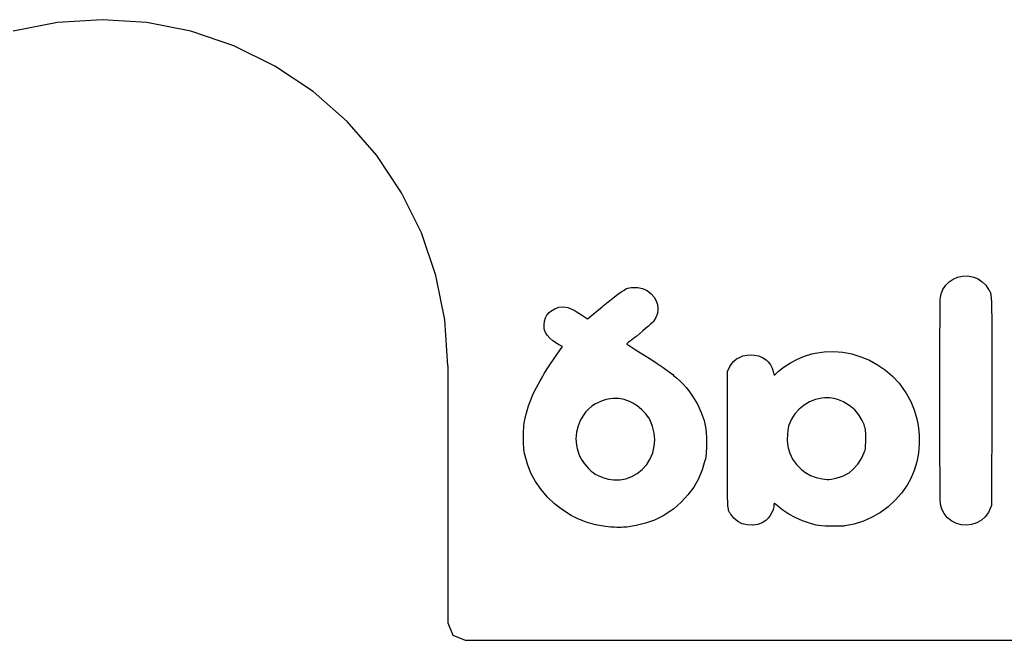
# Model space of a CAD drawing. Extents: x 90 to 318, y -186 to -110.
# Drawn here: x 203.99 to 232.49, y -185.74 to -167.8 of the extents above; entities that cross this region are included whole.
import ezdxf

# ---------------------------------------------------------------- set-up
doc = ezdxf.new("R2010")
doc.units = 0

msp = doc.modelspace()

# ---------------------------------------------------------------- linework, layer by layer
at = {"layer": 'B.Silkscreen', "color": 10}
for points in [[(216.374729, -177.799401), (216.286788, -176.474806), (216.028575, -175.190227), (215.608503, -173.960236), (215.034985, -172.799407), (214.316436, -171.722311), (213.461268, -170.743522), (212.477897, -169.877613), (211.374735, -169.139157), (210.183632, -168.553019), (208.942047, -168.134349), (207.666808, -167.883146), (206.374741, -167.799412), (205.082674, -167.883146), (203.807434, -168.134349)], [(216.374654, -177.799485), (216.374654, -185.236913)], [(216.374729, -185.236891), (216.521175, -185.590444), (216.874728, -185.73689)], [(216.874716, -185.736975), (316.705851, -185.736975)]]:
    msp.add_lwpolyline(points, dxfattribs=at)
at = {"layer": 'B.Silkscreen', "color": 7}
for points in [[(230.980694, -175.299176), (231.109811, -175.243613)], [(231.109811, -175.243613), (231.248717, -175.211863)], [(231.248717, -175.211863), (231.394502, -175.206572)], [(231.394502, -175.206572), (231.543198, -175.230384)], [(231.543198, -175.230384), (231.577064, -175.238322)], [(231.577064, -175.238322), (231.702477, -175.293884)], [(221.674252, -175.539946), (221.727169, -175.537301)], [(221.727169, -175.537301), (221.785906, -175.537301)], [(221.785906, -175.537301), (221.86237, -175.539946)], [(230.689124, -175.592863), (230.766911, -175.476446)], [(230.766911, -175.476446), (230.865072, -175.378551)], [(230.865072, -175.378551), (230.980694, -175.299176)], [(231.702477, -175.293884), (231.820745, -175.375905)], [(231.820745, -175.375905), (231.92552, -175.476446)], [(231.92552, -175.476446), (232.009129, -175.592863)], [(221.131857, -175.857446), (221.236896, -175.775425)], [(221.236896, -175.775425), (221.325796, -175.706634)], [(221.325796, -175.706634), (221.401202, -175.653717)], [(221.401202, -175.653717), (221.46629, -175.61403)], [(221.46629, -175.61403), (221.523175, -175.58228)], [(221.523175, -175.58228), (221.575033, -175.563759)], [(221.575033, -175.563759), (221.62451, -175.547884)], [(221.62451, -175.547884), (221.674252, -175.539946)], [(221.86237, -175.539946), (222.004981, -175.56905)], [(222.004981, -175.56905), (222.133568, -175.627259)], [(222.133568, -175.627259), (222.246016, -175.709279)], [(222.246016, -175.709279), (222.339414, -175.820404)], [(222.339414, -175.820404), (222.388626, -175.905071)], [(230.613189, -175.830988), (230.635414, -175.725154)], [(230.635414, -175.725154), (230.689124, -175.592863)], [(232.009129, -175.592863), (232.012833, -175.6008)], [(232.012833, -175.6008), (232.023681, -175.616675)], [(232.023681, -175.616675), (232.033735, -175.63255)], [(232.033735, -175.63255), (232.042731, -175.651071)], [(232.042731, -175.651071), (232.050933, -175.666946)], [(232.050933, -175.666946), (232.058341, -175.688113)], [(232.058341, -175.688113), (232.064956, -175.711925)], [(232.064956, -175.711925), (232.071041, -175.743675)], [(232.071041, -175.743675), (232.076333, -175.780717)], [(232.076333, -175.780717), (232.080831, -175.825696)], [(219.584575, -176.111446), (219.712898, -176.100862)], [(219.712898, -176.100862), (219.843867, -176.119383)], [(220.409281, -176.447466), (220.83473, -176.098216)], [(220.83473, -176.098216), (220.862511, -176.074404)], [(220.862511, -176.074404), (221.008032, -175.957987)], [(221.008032, -175.957987), (221.131857, -175.857446)], [(222.388626, -175.905071), (222.431753, -176.032071)], [(222.431753, -176.032071), (222.446305, -176.159071)], [(230.606574, -176.127321), (230.608162, -176.010904)], [(230.608162, -176.010904), (230.609749, -175.923592)], [(230.609749, -175.923592), (230.611337, -175.862738)], [(230.611337, -175.862738), (230.613189, -175.830988)], [(232.080831, -175.825696), (232.084799, -175.881258)], [(232.084799, -175.881258), (232.088239, -175.947404)], [(232.088239, -175.947404), (232.091149, -176.026779)], [(232.091149, -176.026779), (232.093531, -176.122029)], [(219.191405, -176.421008), (219.236384, -176.341633)], [(219.236384, -176.341633), (219.30544, -176.264904)], [(219.30544, -176.264904), (219.348038, -176.227862)], [(219.348038, -176.227862), (219.462074, -176.153779)], [(219.462074, -176.153779), (219.584575, -176.111446)], [(219.843867, -176.119383), (219.9751, -176.1723)], [(219.9751, -176.1723), (220.020079, -176.196112)], [(220.020079, -176.196112), (220.08596, -176.2358)], [(220.08596, -176.2358), (220.161102, -176.283425)], [(220.161102, -176.283425), (220.236508, -176.33105)], [(220.236508, -176.33105), (220.409281, -176.447466)], [(222.432018, -176.288716), (222.389155, -176.407779)], [(222.446305, -176.159071), (222.432018, -176.288716)], [(230.603928, -176.428945), (230.605251, -176.26755)], [(230.605251, -176.26755), (230.606574, -176.127321)], [(232.093531, -176.122029), (232.095647, -176.230508)], [(232.095647, -176.230508), (232.09697, -176.354862)], [(232.09697, -176.354862), (232.098293, -176.500383)], [(219.158861, -176.619445), (219.166799, -176.50832)], [(219.158861, -176.627382), (219.158861, -176.619445)], [(219.161243, -176.709403), (219.158861, -176.627382)], [(219.166799, -176.50832), (219.191405, -176.421008)], [(222.169551, -176.656487), (222.091764, -176.725278)], [(222.235697, -176.598278), (222.169551, -176.656487)], [(222.285968, -176.550653), (222.235697, -176.598278)], [(222.315866, -176.521549), (222.285968, -176.550653)], [(222.317718, -176.518903), (222.315866, -176.521549)], [(222.389155, -176.407779), (222.317718, -176.518903)], [(230.602076, -176.809945), (230.60287, -176.608862)], [(230.60287, -176.608862), (230.603928, -176.428945)], [(232.098293, -176.500383), (232.099087, -176.664424)], [(232.099087, -176.664424), (232.099616, -176.849632)], [(219.169445, -176.770257), (219.161243, -176.709403)], [(219.185849, -176.823174), (219.169445, -176.770257)], [(219.194845, -176.841695), (219.185849, -176.823174)], [(219.244057, -176.92107), (219.194845, -176.841695)], [(219.317611, -177.00309), (219.244057, -176.92107)], [(221.833002, -176.942236), (221.752833, -177.005736)], [(221.919256, -176.870799), (221.833002, -176.942236)], [(222.006833, -176.796716), (221.919256, -176.870799)], [(222.091764, -176.725278), (222.006833, -176.796716)], [(230.601282, -177.024257), (230.602076, -176.809945)], [(232.099616, -176.849632), (232.099616, -177.056007)], [(219.409421, -177.082465), (219.317611, -177.00309)], [(219.512609, -177.151257), (219.409421, -177.082465)], [(219.465513, -177.56136), (219.682736, -177.243861)], [(219.550973, -177.175069), (219.512609, -177.151257)], [(219.682736, -177.243861), (219.550973, -177.175069)], [(221.555454, -177.156548), (221.543283, -177.169778)], [(221.543283, -177.169778), (221.543548, -177.169778)], [(221.543548, -177.169778), (221.549369, -177.175069)], [(221.549369, -177.175069), (221.565773, -177.185653)], [(221.58694, -177.132736), (221.555454, -177.156548)], [(221.565773, -177.185653), (221.595142, -177.206819)], [(221.628215, -177.100986), (221.58694, -177.132736)], [(221.595142, -177.206819), (221.639856, -177.235923)], [(221.683248, -177.061299), (221.628215, -177.100986)], [(221.639856, -177.235923), (221.702298, -177.275611)], [(221.752833, -177.005736), (221.683248, -177.061299)], [(230.600489, -177.254444), (230.601282, -177.024257)], [(232.099616, -177.056007), (232.099881, -177.28884)], [(221.702298, -177.275611), (221.785112, -177.328527)], [(221.785112, -177.328527), (221.890152, -177.394673)], [(221.890152, -177.394673), (222.020327, -177.476694)], [(222.020327, -177.476694), (222.237285, -177.614277)], [(224.782308, -177.569298), (224.899783, -177.519027)], [(224.899783, -177.519027), (225.024402, -177.492569)], [(225.024402, -177.492569), (225.16516, -177.487277)], [(225.16516, -177.487277), (225.234745, -177.492569)], [(225.234745, -177.492569), (225.358306, -177.516381)], [(225.358306, -177.516381), (225.468108, -177.56136)], [(226.477756, -177.611631), (226.685983, -177.524319)], [(226.685983, -177.524319), (226.895268, -177.460819)], [(226.895268, -177.460819), (226.991312, -177.439652)], [(226.991312, -177.439652), (227.255366, -177.399965)], [(227.255366, -177.399965), (227.521801, -177.392027)], [(227.521801, -177.392027), (227.788501, -177.413194)], [(227.788501, -177.413194), (228.052025, -177.460819)], [(228.052025, -177.460819), (228.310258, -177.540194)], [(230.59943, -177.749214), (230.599959, -177.497861)], [(230.599959, -177.497861), (230.600489, -177.254444)], [(232.099881, -177.28884), (232.099616, -177.545485)], [(219.161243, -178.027027), (219.303059, -177.804777)], [(219.303059, -177.804777), (219.465513, -177.56136)], [(222.237285, -177.614277), (222.428843, -177.741277)], [(222.428843, -177.741277), (222.597382, -177.855048)], [(224.525663, -177.825943), (224.579902, -177.738631)], [(224.579902, -177.738631), (224.641815, -177.667194)], [(224.641815, -177.667194), (224.718809, -177.60634)], [(224.718809, -177.60634), (224.782308, -177.569298)], [(225.468108, -177.56136), (225.573412, -177.632798)], [(225.573412, -177.632798), (225.633207, -177.691006)], [(225.633207, -177.691006), (225.69803, -177.778319)], [(225.69803, -177.778319), (225.749889, -177.873568)], [(226.093317, -177.833881), (226.277732, -177.714819)], [(226.277732, -177.714819), (226.477756, -177.611631)], [(228.310258, -177.540194), (228.55976, -177.643381)], [(228.55976, -177.643381), (228.798414, -177.773027)], [(228.798414, -177.773027), (229.02278, -177.926485)], [(230.599166, -178.008506), (230.59943, -177.749214)], [(232.099616, -177.545485), (232.099351, -177.828589)], [(219.107268, -178.119631), (219.161243, -178.027027)], [(222.597382, -177.855048), (222.745019, -177.960881)], [(222.745019, -177.960881), (222.8744, -178.058777)], [(222.8744, -178.058777), (222.899271, -178.079943)], [(222.899271, -178.079943), (222.987907, -178.154026)], [(224.457665, -179.900274), (224.461898, -177.960881)], [(224.461898, -177.960881), (224.50529, -177.868277)], [(224.50529, -177.868277), (224.525663, -177.825943)], [(225.749889, -177.873568), (225.781374, -177.966172)], [(225.781374, -177.966172), (225.790634, -178.00586)], [(225.790634, -178.00586), (225.800688, -178.048193)], [(225.800688, -178.048193), (225.807038, -178.066714)], [(225.807038, -178.066714), (225.816563, -178.061422)], [(225.816563, -178.061422), (225.843815, -178.040256)], [(225.843815, -178.040256), (225.881122, -178.00586)], [(225.881122, -178.00586), (225.931128, -177.960881)], [(225.931128, -177.960881), (226.093317, -177.833881)], [(229.02278, -177.926485), (229.230213, -178.103756)], [(229.230213, -178.103756), (229.418332, -178.304839)], [(230.598901, -178.275735), (230.599166, -178.008506)], [(232.099351, -177.828589), (232.098822, -178.138151)], [(218.933172, -178.426547), (219.038476, -178.233401)], [(219.038476, -178.233401), (219.107268, -178.119631)], [(222.987907, -178.154026), (223.088713, -178.243985)], [(223.088713, -178.243985), (223.178671, -178.333943)], [(223.178671, -178.333943), (223.260956, -178.426547)], [(229.418332, -178.304839), (229.490563, -178.397443)], [(230.598901, -178.545609), (230.598901, -178.275735)], [(232.098822, -178.138151), (232.098293, -178.479463)], [(218.767808, -178.78638), (218.843478, -178.609109)], [(218.843478, -178.609109), (218.933172, -178.426547)], [(223.260956, -178.426547), (223.337421, -178.521797)], [(223.337421, -178.521797), (223.411239, -178.624984)], [(223.411239, -178.624984), (223.449339, -178.680547)], [(229.490563, -178.397443), (229.636084, -178.609109)], [(229.636084, -178.609109), (229.756469, -178.831359)], [(230.598901, -178.815484), (230.598901, -178.545609)], [(232.098293, -178.479463), (232.097764, -178.852526)], [(218.652714, -179.130338), (218.704837, -178.958359)], [(218.704837, -178.958359), (218.767808, -178.78638)], [(220.642378, -178.905442), (220.533899, -178.974234)], [(220.710641, -178.871046), (220.642378, -178.905442)], [(220.832613, -178.815484), (220.710641, -178.871046)], [(220.946384, -178.778442), (220.832613, -178.815484)], [(221.067299, -178.757276), (220.946384, -178.778442)], [(221.155405, -178.751984), (221.067299, -178.757276)], [(221.313361, -178.751984), (221.155405, -178.751984)], [(221.468671, -178.781088), (221.313361, -178.751984)], [(221.627685, -178.834005), (221.468671, -178.781088)], [(221.721348, -178.878984), (221.627685, -178.834005)], [(221.850729, -178.958359), (221.721348, -178.878984)], [(221.976141, -179.061546), (221.850729, -178.958359)], [(223.449339, -178.680547), (223.588775, -178.91338)], [(223.588775, -178.91338), (223.699899, -179.148858)], [(226.671431, -178.939838), (226.529615, -179.053609)], [(226.830181, -178.847234), (226.671431, -178.939838)], [(227.002689, -178.781088), (226.830181, -178.847234)], [(227.186045, -178.741401), (227.002689, -178.781088)], [(227.267007, -178.733463), (227.186045, -178.741401)], [(227.407501, -178.733463), (227.267007, -178.733463)], [(227.53794, -178.751984), (227.407501, -178.733463)], [(227.66838, -178.789026), (227.53794, -178.751984)], [(227.808609, -178.847234), (227.66838, -178.789026)], [(227.825013, -178.855171), (227.808609, -178.847234)], [(227.993023, -178.955713), (227.825013, -178.855171)], [(228.138015, -179.077421), (227.993023, -178.955713)], [(229.756469, -178.831359), (229.854365, -179.072129)], [(230.599166, -179.088004), (230.598901, -178.815484)], [(232.097764, -178.852526), (232.093531, -181.842313)], [(218.609852, -179.304962), (218.652714, -179.130338)], [(220.310591, -179.201775), (220.20952, -179.365817)], [(220.354247, -179.146213), (220.310591, -179.201775)], [(220.44156, -179.053609), (220.354247, -179.146213)], [(220.533899, -178.974234), (220.44156, -179.053609)], [(222.088854, -179.180608), (221.976141, -179.061546)], [(222.181458, -179.307608), (222.088854, -179.180608)], [(223.699899, -179.148858), (223.781656, -179.386983)], [(226.407906, -179.191192), (226.308952, -179.347296)], [(226.529615, -179.053609), (226.407906, -179.191192)], [(228.259194, -179.220296), (228.138015, -179.077421)], [(228.355766, -179.384337), (228.259194, -179.220296)], [(229.854365, -179.072129), (229.932681, -179.336712)], [(230.59943, -179.357879), (230.599166, -179.088004)], [(218.570958, -179.529858), (218.578895, -179.466358)], [(218.578895, -179.466358), (218.590008, -179.400212)], [(218.590008, -179.400212), (218.605089, -179.326129)], [(218.605089, -179.326129), (218.609852, -179.304962)], [(220.20952, -179.365817), (220.136496, -179.540441)], [(222.219293, -179.3764), (222.181458, -179.307608)], [(222.293641, -179.558962), (222.219293, -179.3764)], [(223.781656, -179.386983), (223.832985, -179.622462)], [(226.236192, -179.516629), (226.226667, -179.551025)], [(226.308952, -179.347296), (226.236192, -179.516629)], [(228.405508, -179.5034), (228.355766, -179.384337)], [(228.424029, -179.556316), (228.405508, -179.5034)], [(229.932681, -179.336712), (229.972633, -179.532504)], [(230.599695, -179.625108), (230.59943, -179.357879)], [(218.561168, -179.860587), (218.561698, -179.783858)], [(218.561698, -179.783858), (218.56302, -179.683316)], [(218.56302, -179.683316), (218.565931, -179.601295)], [(218.565931, -179.601295), (218.570958, -179.529858)], [(220.092046, -179.723004), (220.077758, -179.910858)], [(220.136496, -179.540441), (220.092046, -179.723004)], [(222.338355, -179.749462), (222.293641, -179.558962)], [(222.353701, -179.939962), (222.338355, -179.749462)], [(223.832985, -179.622462), (223.834043, -179.6304)], [(223.834043, -179.6304), (223.846214, -179.74417)], [(223.846214, -179.74417), (223.852564, -179.879108)], [(226.188303, -179.799733), (226.184069, -179.93467)], [(226.20259, -179.667441), (226.188303, -179.799733)], [(226.226667, -179.551025), (226.20259, -179.667441)], [(228.436993, -179.59865), (228.424029, -179.556316)], [(228.445989, -179.640983), (228.436993, -179.59865)], [(228.451281, -179.688608), (228.445989, -179.640983)], [(228.454191, -179.749462), (228.451281, -179.688608)], [(228.45525, -179.828837), (228.454191, -179.749462)], [(229.972633, -179.532504), (230.000944, -179.794441)], [(230.000944, -179.794441), (230.001737, -179.918795)], [(230.600224, -179.884399), (230.599695, -179.625108)], [(218.561168, -179.910858), (218.561168, -179.860587)], [(218.561433, -179.979649), (218.561168, -179.910858)], [(218.562756, -180.074899), (218.561433, -179.979649)], [(218.565931, -180.151628), (218.562756, -180.074899)], [(220.077758, -179.910858), (220.094691, -180.101357)], [(222.339943, -180.130461), (222.353701, -179.939962)], [(223.853887, -180.021982), (223.849918, -180.167503)], [(223.852564, -179.879108), (223.853093, -179.939962)], [(223.853093, -179.939962), (223.853887, -180.021982)], [(224.456871, -180.199253), (224.457401, -179.93467)], [(224.457401, -179.93467), (224.457665, -179.900274)], [(226.184069, -179.93467), (226.190419, -180.064316)], [(226.190419, -180.064316), (226.207882, -180.172795)], [(228.449958, -180.15692), (228.453133, -180.098711)], [(228.453133, -180.098711), (228.454721, -180.019337)], [(228.454721, -180.019337), (228.45525, -179.918795)], [(228.45525, -179.918795), (228.45525, -179.828837)], [(230.002796, -180.059024), (229.978719, -180.323607)], [(230.001737, -179.918795), (230.002796, -180.059024)], [(230.600753, -180.135753), (230.600224, -179.884399)], [(218.571487, -180.215128), (218.565931, -180.151628)], [(218.579954, -180.275982), (218.571487, -180.215128)], [(218.59186, -180.339482), (218.579954, -180.275982)], [(218.59821, -180.371232), (218.59186, -180.339482)], [(218.672558, -180.643752), (218.59821, -180.371232)], [(220.094691, -180.101357), (220.114271, -180.196607)], [(220.114271, -180.196607), (220.162689, -180.360649)], [(220.162689, -180.360649), (220.230687, -180.506169)], [(222.225643, -180.490294), (222.29708, -180.315669)], [(222.29708, -180.315669), (222.339943, -180.130461)], [(223.841187, -180.307732), (223.827693, -180.432086)], [(223.849918, -180.167503), (223.841187, -180.307732)], [(224.456342, -180.466482), (224.456871, -180.199253)], [(226.207882, -180.172795), (226.257359, -180.328899)], [(226.257359, -180.328899), (226.341761, -180.500878)], [(228.332483, -180.482357), (228.412387, -180.310378)], [(228.412387, -180.310378), (228.421118, -180.28392)], [(228.421118, -180.28392), (228.434612, -180.244232)], [(228.434612, -180.244232), (228.443873, -180.201899)], [(228.443873, -180.201899), (228.449958, -180.15692)], [(229.978719, -180.323607), (229.929506, -180.582898)], [(230.601547, -180.376524), (230.600753, -180.135753)], [(230.602341, -180.606711), (230.601547, -180.376524)], [(218.776274, -180.903044), (218.672558, -180.643752)], [(220.230687, -180.506169), (220.321968, -180.641107)], [(220.321968, -180.641107), (220.440766, -180.776044)], [(222.115312, -180.670211), (222.12616, -180.654336)], [(222.12616, -180.654336), (222.225643, -180.490294)], [(223.80732, -180.543211), (223.727681, -180.81044)], [(223.809701, -180.532628), (223.80732, -180.543211)], [(223.827693, -180.432086), (223.809701, -180.532628)], [(224.455813, -180.704607), (224.456342, -180.466482)], [(226.341761, -180.500878), (226.455267, -180.656982)], [(226.455267, -180.656982), (226.598142, -180.799856)], [(228.085892, -180.797211), (228.22321, -180.646398)], [(228.22321, -180.646398), (228.332483, -180.482357)], [(229.929506, -180.582898), (229.855423, -180.828961)], [(230.603399, -180.823669), (230.602341, -180.606711)], [(218.907772, -181.149106), (218.776274, -180.903044)], [(220.440766, -180.776044), (220.455847, -180.791919)], [(220.455847, -180.791919), (220.513791, -180.847481)], [(220.513791, -180.847481), (220.570147, -180.889815)], [(220.570147, -180.889815), (220.635499, -180.932148)], [(220.635499, -180.932148), (220.72043, -180.974481)], [(221.693037, -181.006231), (221.850729, -180.918919)], [(221.850729, -180.918919), (221.992545, -180.805148)], [(221.992545, -180.805148), (222.115312, -180.670211)], [(223.727681, -180.81044), (223.618672, -181.067085)], [(224.455548, -180.916273), (224.455813, -180.704607)], [(224.455548, -181.104127), (224.455548, -180.916273)], [(226.598142, -180.799856), (226.698419, -180.879231)], [(226.698419, -180.879231), (226.854787, -180.971835)], [(227.80755, -180.985064), (227.901742, -180.940085)], [(227.901742, -180.940085), (227.973709, -180.89246)], [(227.973709, -180.89246), (228.085892, -180.797211)], [(229.855423, -180.828961), (229.756733, -181.059148)], [(230.604457, -181.022106), (230.603399, -180.823669)], [(219.065993, -181.381939), (218.907772, -181.149106)], [(220.72043, -180.974481), (220.802186, -181.011523)], [(220.802186, -181.011523), (220.915163, -181.053856)], [(220.915163, -181.053856), (221.013059, -181.080314)], [(221.013059, -181.080314), (221.159109, -181.101481)], [(221.159109, -181.101481), (221.343788, -181.098835)], [(221.343788, -181.098835), (221.52291, -181.067085)], [(221.52291, -181.067085), (221.693037, -181.006231)], [(223.618672, -181.067085), (223.481089, -181.307856)], [(224.456078, -181.268168), (224.455548, -181.104127)], [(226.854787, -180.971835), (227.023062, -181.035335)], [(227.023062, -181.035335), (227.207741, -181.075023)], [(227.207741, -181.075023), (227.26833, -181.080314)], [(227.26833, -181.080314), (227.336328, -181.085606)], [(227.336328, -181.085606), (227.396918, -181.085606)], [(227.396918, -181.085606), (227.462799, -181.077669)], [(227.462799, -181.077669), (227.547465, -181.064439)], [(227.547465, -181.064439), (227.592709, -181.053856)], [(227.592709, -181.053856), (227.701188, -181.024752)], [(227.701188, -181.024752), (227.80755, -180.985064)], [(229.756733, -181.059148), (229.649842, -181.249647)], [(230.60578, -181.204668), (230.604457, -181.022106)], [(230.607103, -181.366064), (230.60578, -181.204668)], [(219.249613, -181.596251), (219.065993, -181.381939)], [(223.481089, -181.307856), (223.31546, -181.532751)], [(224.457136, -181.408397), (224.456078, -181.268168)], [(224.458459, -181.530105), (224.457136, -181.408397)], [(229.489769, -181.479835), (229.306942, -181.691501)], [(229.649842, -181.249647), (229.489769, -181.479835)], [(230.608426, -181.503647), (230.607103, -181.366064)], [(230.610014, -181.620064), (230.608426, -181.503647)], [(219.457046, -181.794688), (219.249613, -181.596251)], [(219.686704, -181.969313), (219.457046, -181.794688)], [(223.122844, -181.741772), (222.904298, -181.934917)], [(223.31546, -181.532751), (223.122844, -181.741772)], [(224.460576, -181.633293), (224.458459, -181.530105)], [(224.463486, -181.720605), (224.460576, -181.633293)], [(224.466926, -181.794688), (224.463486, -181.720605)], [(224.471423, -181.852897), (224.466926, -181.794688)], [(225.803334, -181.786751), (225.798043, -181.815855)], [(225.806245, -181.781459), (225.803334, -181.786751)], [(225.821855, -181.786751), (225.806245, -181.781459)], [(225.854663, -181.807918), (225.821855, -181.786751)], [(225.89779, -181.844959), (225.854663, -181.807918)], [(229.306942, -181.691501), (229.103213, -181.879355)], [(230.611601, -181.707376), (230.610014, -181.620064)], [(230.613453, -181.76823), (230.611601, -181.707376)], [(230.615305, -181.79998), (230.613453, -181.76823)], [(230.615305, -181.802626), (230.615305, -181.79998)], [(230.653934, -181.942855), (230.615305, -181.802626)], [(219.937794, -182.125417), (219.686704, -181.969313)], [(222.818044, -181.998417), (222.593413, -182.141292)], [(222.904298, -181.934917), (222.818044, -181.998417)], [(224.476715, -181.903167), (224.471423, -181.852897)], [(224.483065, -181.942855), (224.476715, -181.903167)], [(224.490473, -181.974605), (224.483065, -181.942855)], [(224.499205, -182.001063), (224.490473, -181.974605)], [(224.508994, -182.024876), (224.499205, -182.001063)], [(224.520107, -182.043396), (224.508994, -182.024876)], [(224.532807, -182.064563), (224.520107, -182.043396)], [(224.546565, -182.08573), (224.532807, -182.064563)], [(224.552915, -182.096313), (224.546565, -182.08573)], [(225.743274, -182.043396), (225.693532, -182.130709)], [(225.778728, -181.956084), (225.743274, -182.043396)], [(225.795132, -181.879355), (225.778728, -181.956084)], [(225.795661, -181.86348), (225.795132, -181.879355)], [(225.798043, -181.815855), (225.795661, -181.86348)], [(225.91049, -181.858188), (225.89779, -181.844959)], [(226.057069, -181.977251), (225.91049, -181.858188)], [(226.228784, -182.088376), (226.057069, -181.977251)], [(226.419548, -182.191563), (226.228784, -182.088376)], [(228.880964, -182.043396), (228.64231, -182.18098)], [(229.103213, -181.879355), (228.880964, -182.043396)], [(230.721138, -182.072501), (230.653934, -181.942855)], [(230.814272, -182.186271), (230.721138, -182.072501)], [(232.000926, -182.040751), (231.910439, -182.165105)], [(232.05596, -181.929626), (232.000926, -182.040751)], [(232.093531, -181.842313), (232.05596, -181.929626)], [(220.112419, -182.21273), (219.937794, -182.125417)], [(220.371974, -182.318563), (220.112419, -182.21273)], [(220.642907, -182.395292), (220.371974, -182.318563)], [(222.090176, -182.352959), (221.820302, -182.42175)], [(222.349203, -182.260355), (222.090176, -182.352959)], [(222.593413, -182.141292), (222.349203, -182.260355)], [(224.644725, -182.210084), (224.552915, -182.096313)], [(224.756115, -182.302688), (224.644725, -182.210084)], [(224.884438, -182.366188), (224.756115, -182.302688)], [(225.026519, -182.403229), (224.884438, -182.366188)], [(225.45726, -182.342375), (225.333964, -182.387354)], [(225.565739, -182.273584), (225.45726, -182.342375)], [(225.633472, -182.210084), (225.565739, -182.273584)], [(225.693532, -182.130709), (225.633472, -182.210084)], [(226.622219, -182.281521), (226.419548, -182.191563)], [(226.830181, -182.355604), (226.622219, -182.281521)], [(227.024649, -182.408521), (226.830181, -182.355604)], [(228.124256, -182.376771), (227.84909, -182.432333)], [(228.389369, -182.29475), (228.124256, -182.376771)], [(228.64231, -182.18098), (228.389369, -182.29475)], [(230.823003, -182.194209), (230.814272, -182.186271)], [(230.947092, -182.29475), (230.823003, -182.194209)], [(231.081765, -182.363542), (230.947092, -182.29475)], [(231.223582, -182.403229), (231.081765, -182.363542)], [(231.666758, -182.339729), (231.511448, -182.392646)], [(231.799314, -182.263), (231.666758, -182.339729)], [(231.910439, -182.165105), (231.799314, -182.263)], [(220.928657, -182.448208), (220.642907, -182.395292)], [(221.084496, -182.464083), (220.928657, -182.448208)], [(221.182921, -182.472021), (221.084496, -182.464083)], [(221.259121, -182.477313), (221.182921, -182.472021)], [(221.323415, -182.477313), (221.259121, -182.477313)], [(221.385592, -182.474667), (221.323415, -182.477313)], [(221.455706, -182.472021), (221.385592, -182.474667)], [(221.543283, -182.464083), (221.455706, -182.472021)], [(221.820302, -182.42175), (221.543283, -182.464083)], [(225.179712, -182.411167), (225.026519, -182.403229)], [(225.203789, -182.411167), (225.179712, -182.411167)], [(225.333964, -182.387354), (225.203789, -182.411167)], [(227.090795, -182.419104), (227.024649, -182.408521)], [(227.181812, -182.427042), (227.090795, -182.419104)], [(227.289762, -182.434979), (227.181812, -182.427042)], [(227.407766, -182.437625), (227.289762, -182.434979)], [(227.527622, -182.442917), (227.407766, -182.437625)], [(227.642186, -182.442917), (227.527622, -182.442917)], [(227.744051, -182.440271), (227.642186, -182.442917)], [(227.825278, -182.434979), (227.744051, -182.440271)], [(227.84909, -182.432333), (227.825278, -182.434979)], [(231.369367, -182.413813), (231.223582, -182.403229)], [(231.511448, -182.392646), (231.369367, -182.413813)]]:
    msp.add_lwpolyline(points, dxfattribs=at)

doc.saveas('drawing.dxf')
